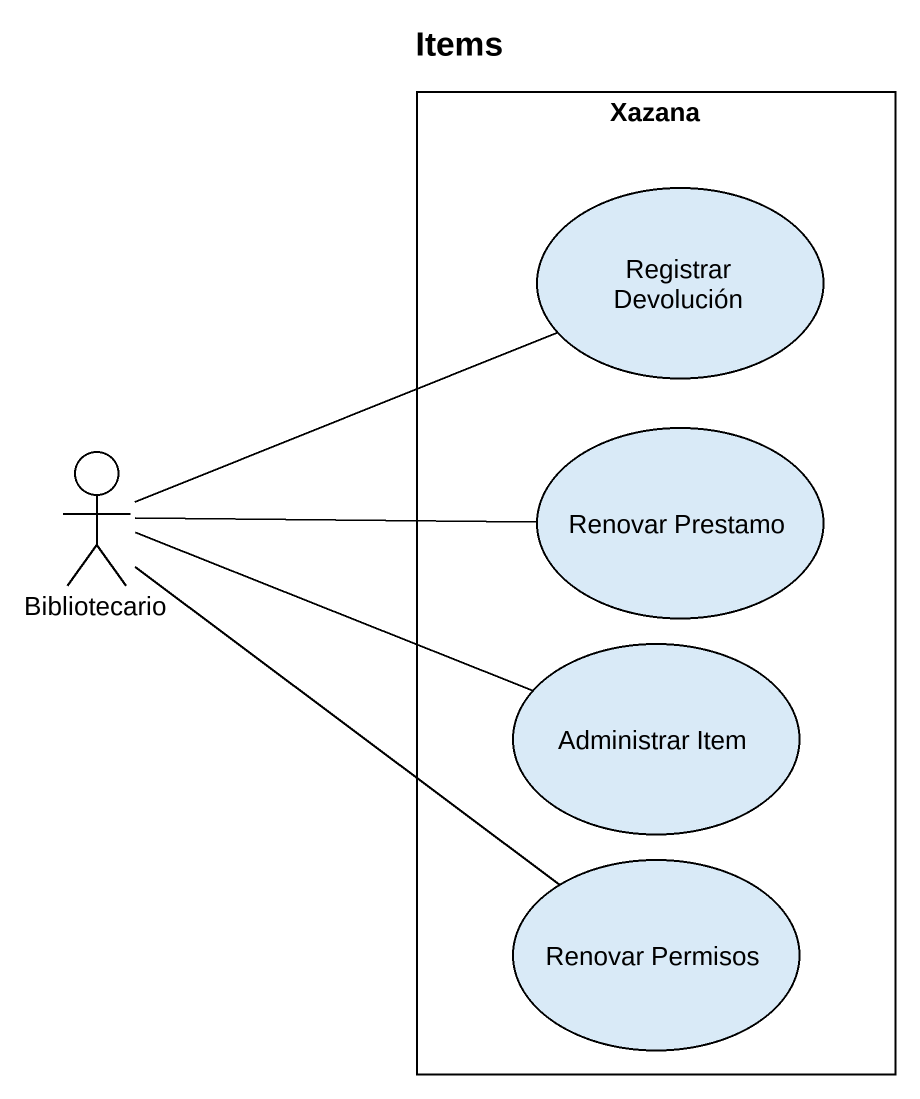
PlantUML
@startuml
title Items
rectangle Xazana {
  usecase "Registrar Devolución" as Registrar_Devolución
  usecase "Renovar Prestamo" as Renovar_Prestamo
  usecase "Administrar Item" as Administrar_Item
  usecase "Renovar Permisos" as Renovar_Permisos
}
actor Bibliotecario
Bibliotecario -right- Registrar_Devolución
Bibliotecario -right- Renovar_Prestamo
Bibliotecario -right- Administrar_Item
Bibliotecario -- Renovar_Permisos
@enduml
